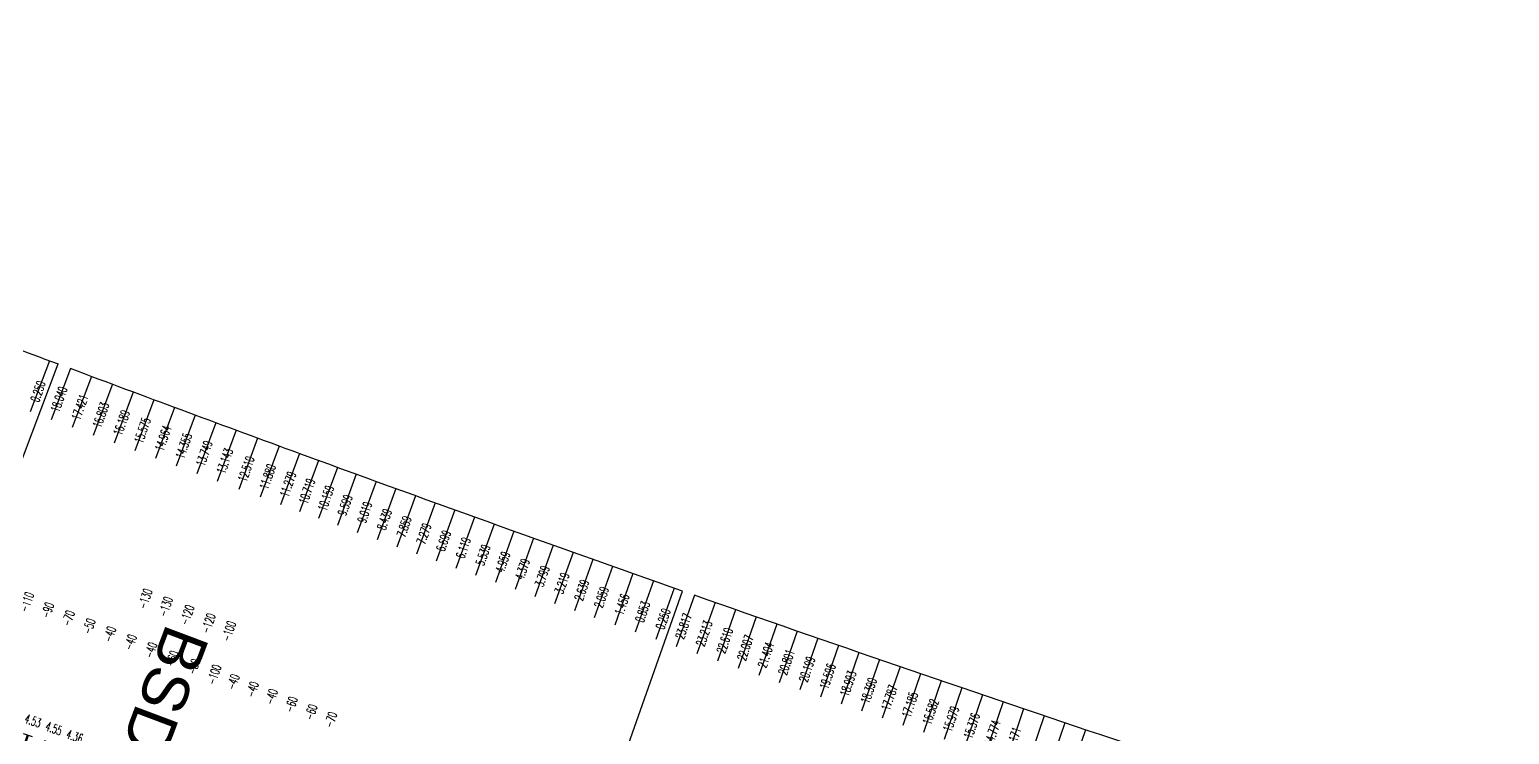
# Model space of a CAD drawing. Header units: millimetres. Extents: x 2688706 to 2690835, y 1254387 to 1255241.
# Drawn here: x 2689221.31 to 2689261.81, y 1254950.56 to 1254969.87 of the extents above; entities that cross this region are included whole.
import ezdxf
from ezdxf.enums import TextEntityAlignment as Align

# ---------------------------------------------------------------- set-up
doc = ezdxf.new("R2010")
doc.units = ezdxf.units.MM
doc.linetypes.add('STRICHLINIE', pattern=[0.75, 0.5, -0.25])
doc.linetypes.add('STRICHPUNKT', pattern=[1, 0.5, -0.25, 0, -0.25])
for name, color, linetype in [('A-GL-0014-_____', 1, 'STRICHPUNKT'), ('BS-TR-B-Weiche-Kurzbezeichnung', 7, 'Continuous'), ('H-GL-0014-_____', 7, 'Continuous'), ('K-GL-0014-_____', 1, 'Continuous'), ('K-SS-0014-_____', 1, 'Continuous'), ('L-GL-0014-_____', 2, 'Continuous'), ('L-HS-0014-_____', 4, 'Continuous'), ('S-OF-0014-_____', 7, 'STRICHLINIE'), ('S-ON-0014-_____', 7, 'Continuous'), ('T-MK-0014-_____', 1, 'Continuous'), ('T-SS-0014-_____', 7, 'Continuous')]:
    doc.layers.add(name, color=color, linetype=linetype)
doc.styles.add('R6', font='simplex.shx', dxfattribs={"width": 0.6})
doc.styles.add('Style-Arial', font='arial.ttf')

# ---------------------------------------------------------------- blocks, each defined once
blk = doc.blocks.new('WeiVlpSchwelleL')
at = {"color": 7}
for p, q in [((-0.4999999999999905, -0.1300000000000073), (-0.4999999999999832, 0.1299999999999694)), ((0.5000000000000135, -0.130000000000005), (0.5000000000000135, 0.1299999999999717))]:
    blk.add_line(p, q, dxfattribs=at)
at = {"color": 0, "linetype": 'ByBlock', "lineweight": -2}
blk.add_line((-0.4999999999999868, -1.183033536314004e-14), (0.5000000000000118, 4.669396854307774e-15), dxfattribs=at)
at = {"style": 'R6', "width": 0.6}
blk.add_attdef('LAENGE', text='', height=0.25, rotation=89.99999999999999, dxfattribs=at).set_placement((-1.229737067022953, 0.007106245459261308, 6e-06), align=Align.MIDDLE)
at = {"style": 'R6', "width": 0.6, "flags": 1}
for tag, p in [('WVP-SKML', (-5, 0, 2e-06)), ('WVP-SKMR', (3, 0, 2e-06))]:
    blk.add_attdef(tag, text='', height=0.25, rotation=180, dxfattribs=at).set_placement(p, align=Align.MIDDLE_CENTER)
at = {"style": 'R6', "width": 0.6}
blk.add_attdef('BEZEICHNUNG', text='', height=0.25, rotation=180, dxfattribs=at).set_placement((-2.249999999999987, -5.373479439185756e-14, 2), align=Align.MIDDLE_LEFT)
at = {"style": 'R6', "width": 0.6, "flags": 1}
blk.add_attdef('VERSCHIEBUNG', text='', height=0.25, rotation=180, dxfattribs=at).set_placement((-1.470197398034461, -5.373479439185758e-14, 2), align=Align.MIDDLE_LEFT)
for tag, p in [('VERKLINKS', (-0.8749999999999833, -5.426408495180606e-14, 2e-06)), ('VERKRECHTS', (0.8611075787621026, -8.736039560677224e-05, 2e-06))]:
    blk.add_attdef(tag, text='', height=0.25, rotation=180, dxfattribs=at).set_placement(p, align=Align.MIDDLE)
at = {"color": 1, "extrusion": (-1, -6.123233995736769e-17, 1.224646799147353e-16), "style": 'R6', "width": 0.6, "flags": 8}
blk.add_attdef('WVP-ANL', text='', height=0.25, rotation=270, dxfattribs=at).set_placement((1.179971919316135e-14, -7.187955122291877e-15, 0.4999999999999868), align=Align.MIDDLE)
at = {"color": 1, "extrusion": (1, -1.608122649676636e-16, 1.224646799147353e-16), "style": 'R6', "width": 0.6, "flags": 8}
blk.add_attdef('WVP-ANR', text='', height=0.25, rotation=270, dxfattribs=at).set_placement((-1.65451836612779e-14, -4.265120563609635e-14, 0.50000000000001), align=Align.MIDDLE)
blk = doc.blocks.new('Weiche-14')
at = {"layer": 'A-GL-0014-_____', "flags": 128}
blk.add_lwpolyline([(226.8845670760209, 22.08774662189512, 0.0004287539484845768), (228.41278, 21.87095, 0.03943044475241132), (364.68931, 13.51426)], format="xyb", dxfattribs=at)
at = {"layer": 'H-GL-0014-_____', "flags": 128}
for points in [[(226.9905461939135, 22.83022113826564, 0.0004287540789182674), (228.5174856030603, 22.61360519367179, 0.03943044475241121), (364.6761292908927, 14.26414417032731)], [(226.7785879581278, 21.3452721055246, 0.0004287538182681213), (228.308074396939, 21.1282948063282, 0.03943044475241123), (364.7024907091066, 12.76437582967276)]]:
    blk.add_lwpolyline(points, format="xyb", dxfattribs=at)
at = {"layer": 'K-GL-0014-_____', "flags": 128}
for points in [[(226.9910407631308, 22.83368601934217, 0.0004287540795273344), (228.5179742292079, 22.61707091790902, 0.03943044475241123), (364.6760677809169, 14.26764362978884)], [(226.778093388911, 21.34180722444808, 0.0004287538176609342), (228.3075857707913, 21.12482908209108, 0.03943044475241122), (364.7025522190824, 12.76087637021112)]]:
    blk.add_lwpolyline(points, format="xyb", dxfattribs=at)
at = {"layer": 'K-SS-0014-_____', "flags": 128}
blk.add_lwpolyline([(364.746817527189, 12.65315321873431, 6.286479537497479e-05), (364.3471971752959, 12.63571830519744, -0.0001375205675698343), (363.947570080402, 12.61845121066631, -0.000132455003419971), (363.547933728003, 12.60140023726052, -0.0001302133433850107), (363.1482884849353, 12.58455895959327, -0.0001295289023798075), (362.7486345501885, 12.56792521426054, -0.0001293222693283407), (362.3489720585771, 12.55149834888546, -0.0001292601075227089), (361.9493011252845, 12.53527816977988, -0.000129241658849145), (361.5496218595963, 12.51926462191473, -0.0001292364523640371), (361.1499343690348, 12.5034576921948, -0.0001292352607481002), (360.7502387605971, 12.48785738019441, -0.0001292352882976189), (360.3505351411243, 12.47246368929271, -0.0001292356853813248), (359.9508236174143, 12.45727662398545, -0.0001292361935939164), (359.5511042962542, 12.44229618906855, -0.0001292367358317356), (359.1513772844297, 12.42752238938944, -0.0001292372876192494), (358.7516426887294, 12.41295522977164, -0.0001292378411691313), (358.3519006159447, 12.39859471499179, -0.0001292383946648343), (357.9521511728702, 12.3844408497728, -0.0001292389469110922), (357.5523944663042, 12.37049363878134, -0.00012923949902701), (357.1526306030481, 12.35675308662741, -0.0001292400488003571), (356.752859689907, 12.34321919786402, -0.0001292405976093645), (356.3530818336888, 12.32989197698733, -0.0001292411463344391), (355.9532971412048, 12.31677142843643, -0.0001292416936437572), (355.55350571927, 12.30385755659306, -0.0001292422382698883), (355.1537076747021, 12.29115036578248, -0.0001292427836005669), (354.7539031143222, 12.27864986027277, -0.000129243327057189), (354.3540921449545, 12.26635604427449, -0.0001292438695197174), (353.9542748734264, 12.25426892194157, -0.0001292444100202597), (353.5544514065682, 12.24238849737104, -0.0001292444100202597)], format="xyb", dxfattribs=at)
at = {"layer": 'L-GL-0014-_____', "lineweight": 70, "const_width": 0.07, "flags": 128}
blk.add_lwpolyline([(354.6752022732924, 12.64607844370899, 0.002889100992607278), (364.7024907091066, 12.76437582967276, 0.03943044475241123)], format="xyb", dxfattribs=at)
at = {"layer": 'L-HS-0014-_____', "lineweight": 70, "const_width": 0.07, "flags": 128}
blk.add_lwpolyline([(376.1616792115963, 14.54222513917853, -0.003315741125960927), (364.6761292868455, 14.26414417025615, -0.001997742609025304), (357.7546167611486, 14.1701463028808, -0.03943044475241121)], format="xyb", dxfattribs=at)
at = {"layer": 'T-MK-0014-_____'}
for p, q in [((380.3540754588889, 25.1146018736143), (380.4082367300983, 23.61558000696225)), ((380.9491997350338, 25.13631168321112), (381.0044040789543, 23.6373278672837)), ((381.5443087604522, 25.15843560138832), (381.6005561503538, 23.65949056199253)), ((382.1394022469923, 25.1809736174334), (382.1966926556403, 23.68206808035745)), ((382.7344799065105, 25.2039257204333), (382.7928133061647, 23.70506041144627)), ((383.3295414508705, 25.22729189927472), (383.388917813286, 23.72846754412622)), ((383.924586591944, 25.25107214264395), (383.9850058883708, 23.75228946706376)), ((384.5196150416103, 25.27526643902636), (384.5810772427934, 23.77652616872409)), ((385.1146265117571, 25.29987477670718), (385.1771315879366, 23.80117763737188)), ((385.7096207142804, 25.3248971437712), (385.7731686351913, 23.82624386107106)), ((386.3045973610834, 25.35033352810239), (386.3691880959559, 23.85172482768436)), ((386.8995561640806, 25.37618391738453), (386.9651896816399, 23.87762052487396)), ((387.4935098476785, 25.40240438383456), (387.5601843862545, 23.90388694786471)), ((365.8066664834276, 24.71287269848186), (365.835330552564, 23.21314659977565)), ((366.3598218072102, 24.72362394809209), (366.3894553902674, 23.22391669307357)), ((366.9327252264434, 24.7351361487931), (366.9633629358578, 23.2354490711793)), ((367.505620809236, 24.74703193592871), (367.5372626312728, 23.24736570803059)), ((368.078508298757, 24.75931130416598), (368.111154219231, 23.25966659828515)), ((368.6513874381821, 24.77197424799999), (368.6850374424581, 23.27235173642842)), ((369.2242579706873, 24.78502076175435), (369.2589120436801, 23.28542111677406)), ((369.7971196394561, 24.7984508395797), (369.8327777656301, 23.29887473346245)), ((370.3699721876724, 24.81226447545567), (370.4066343510422, 23.31271258046268)), ((370.9428153585276, 24.8264616631896), (370.9804815426573, 23.32693465157124)), ((371.515648895214, 24.84104239641692), (371.5543190832179, 23.34154094041238)), ((372.0884725409313, 24.85600666860077), (372.1281467154736, 23.3565314404378)), ((372.6612860388809, 24.87135447303283), (372.7019641821756, 23.37190614492743)), ((373.2340891322713, 24.88708580283288), (373.2757712260823, 23.38766504698897)), ((373.8068815643138, 24.90320065094834), (373.8495675899551, 23.4038081395575)), ((374.40237659925, 24.92036116097159), (374.4461063475155, 23.42099872676276)), ((374.9978595444124, 24.93793619325038), (375.0426329941125, 23.43860456275566)), ((375.5933301112525, 24.95592573926801), (375.6391472406917, 23.45662563900457)), ((376.1616792115963, 14.54222513917853), (375.8402047577834, 24.96350564197667)), ((376.1858277480407, 24.97416737994534), (376.2326833427474, 23.47489937413561)), ((376.7820382140229, 24.99300832091565), (376.8299387852027, 23.49377333757227)), ((377.378235403073, 25.01226481523048), (377.4271809274555, 23.51306358269266)), ((377.9734316103267, 25.03190392825867), (378.0234203334938, 23.5327371171412)), ((378.5686140077187, 25.0519572004211), (378.6196459054659, 23.55282553661957)), ((379.1637823070622, 25.07242462200821), (379.2158573546798, 23.57332883140121)), ((379.7589362201768, 25.0933061831095), (379.8120543924502, 23.59424699155824)), ((357.407710184489, 24.59365222589962), (357.4216534189766, 23.09371703189555)), ((357.7546167611486, 14.1701463028808), (357.6546901418323, 24.59598376710096)), ((358.02146484235, 24.59949912555541), (358.0364838016031, 23.09957431715236)), ((358.6332563455757, 24.60584378656516), (358.6493475901157, 23.10593009843202)), ((359.2430850702029, 24.61260340846168), (359.2602451598731, 23.11270156789926)), ((359.8504576640395, 24.61976781026398), (359.8686822939862, 23.11987852672893)), ((360.4563597756981, 24.62734444608815), (360.4756463686113, 23.12746844210189)), ((361.0598050506401, 24.63531682383998), (361.0801493004287, 23.1354547930183)), ((361.6612861182621, 24.64368678531929), (361.6826845822654, 23.14383942450609)), ((362.2608023959227, 24.65245019161702), (362.2832516304587, 23.15261819040197)), ((362.8588452903421, 24.66161062389184), (362.882342713016, 23.16179467814126)), ((363.4839997528362, 24.67163325341727), (363.508592882019, 23.17183487430193)), ((364.1067319090913, 24.68207123759877), (364.1324164992135, 23.18229115310962)), ((364.7003355628893, 24.69244299643658), (364.7270605686517, 23.19268109064387)), ((365.2535043249292, 24.7024790464822), (365.2811988681656, 23.20273473084872))]:
    blk.add_line(p, q, dxfattribs=at)
at = {"layer": 'T-MK-0014-_____', "flags": 128}
for points in [[(399.6918440531159, 26.03240455648063, -0.006873768237820241), (376.1858277480407, 24.97416737994527, -0.006873768237820241)], [(375.8402047577834, 24.96350564197667, -0.003315741125960843), (364.4928956218339, 24.68877167278401, -0.001890596444653201), (358.0214648423491, 24.59949912555544, -0.001890596444653201)], [(341.9194087841639, 24.58983077800754, 0.003705384886084882), (354.6038473963527, 24.57218131919319, 0.000891228521540874), (357.6546901418323, 24.59598376710096, 0.000891228521540874)]]:
    blk.add_lwpolyline(points, format="xyb", dxfattribs=at)
at = {"layer": 'S-OF-0014-_____'}
ref = blk.add_blockref('WeiVlpSchwelleL', (385.0050444348427, 13.74566400376062), dxfattribs=dict(at, xscale=3.4, rotation=92.9964961471467))
ref.add_attrib('WVP-SKML', '15.416', dxfattribs={"layer": 'T-MK-0014-_____', "height": 0.25, "rotation": 92.9964961471467, "style": 'R6', "width": 0.6}).set_placement((385.6861620252333, 4.977726762982063), align=Align.MIDDLE_CENTER)
ref.add_attrib('WVP-SKMR', '15.376', dxfattribs={"layer": 'T-MK-0014-_____', "height": 0.25, "rotation": 92.9964961471467, "style": 'R6', "width": 0.6}).set_placement((384.5564923623202, 24.376022276845), align=Align.MIDDLE_CENTER)
ref = blk.add_blockref('WeiVlpSchwelleL', (385.6075113425575, 13.78263976306903), dxfattribs=dict(at, xscale=3.399999999999999, rotation=93.04003698745784))
ref.add_attrib('WVP-SKML', '14.811', dxfattribs={"layer": 'T-MK-0014-_____', "height": 0.25, "rotation": 93.04003698745784, "style": 'R6', "width": 0.6}).set_placement((386.2890313450573, 5.02678608098618), align=Align.MIDDLE_CENTER)
ref.add_attrib('WVP-SKMR', '14.774', dxfattribs={"layer": 'T-MK-0014-_____', "height": 0.25, "rotation": 93.04003698745784, "style": 'R6', "width": 0.6}).set_placement((385.1521295574648, 24.400656493106), align=Align.MIDDLE_CENTER)
ref = blk.add_blockref('WeiVlpSchwelleL', (375.3668529563641, 13.18378438655958), dxfattribs=dict(at, xscale=3.8, rotation=92.48284126976283))
ref.add_attrib('WVP-SKMR', '0.853', dxfattribs={"layer": 'T-MK-0014-_____', "height": 0.25, "rotation": 92.48284126976276, "style": 'R6', "width": 0.6}).set_placement((375.0247236142325, 24.03833721495355), align=Align.MIDDLE_CENTER)
ref = blk.add_blockref('WeiVlpSchwelleL', (377.1716890076428, 13.28473482357481), dxfattribs=dict(at, xscale=3.6, rotation=92.52196170646444))
ref.add_attrib('WVP-SKMR', '23.213', dxfattribs={"layer": 'T-MK-0014-_____', "height": 0.25, "rotation": 92.52196170646444, "style": 'R6', "width": 0.6}).set_placement((376.8107785567308, 24.09346733090962), align=Align.MIDDLE_CENTER)
ref = blk.add_blockref('WeiVlpSchwelleL', (377.7747641324281, 13.31890188740755), dxfattribs=dict(at, xscale=3.600000000000001, rotation=92.53369291015218))
ref.add_attrib('WVP-SKMR', '22.610', dxfattribs={"layer": 'T-MK-0014-_____', "height": 0.25, "rotation": 92.53369291015218, "style": 'R6', "width": 0.6}).set_placement((377.4076027177025, 24.11274407570779), align=Align.MIDDLE_CENTER)
ref = blk.add_blockref('WeiVlpSchwelleL', (378.3773320444392, 13.35327029704001), dxfattribs=dict(at, xscale=3.600000000000001, rotation=92.56831552905949))
ref.add_attrib('WVP-SKMR', '22.007', dxfattribs={"layer": 'T-MK-0014-_____', "height": 0.25, "rotation": 92.56831552905949, "style": 'R6', "width": 0.6}).set_placement((378.003424844227, 24.13240384158819), align=Align.MIDDLE_CENTER)
ref = blk.add_blockref('WeiVlpSchwelleL', (378.9798923426015, 13.38785601478702), dxfattribs=dict(at, xscale=3.600000000000001, rotation=92.60361343897875))
ref.add_attrib('WVP-SKMR', '21.404', dxfattribs={"layer": 'T-MK-0014-_____', "height": 0.25, "rotation": 92.60361343897875, "style": 'R6', "width": 0.6}).set_placement((378.5992331463671, 24.15247820214018), align=Align.MIDDLE_CENTER)
ref = blk.add_blockref('WeiVlpSchwelleL', (379.5824448808901, 13.42265903571814), dxfattribs=dict(at, xscale=3.600000000000001, rotation=92.63959950033531))
ref.add_attrib('WVP-SKML', '20.858', dxfattribs={"layer": 'T-MK-0014-_____', "height": 0.25, "rotation": 92.63959950033531, "style": 'R6', "width": 0.6}).set_placement((380.260281749943, 4.536886634301613), align=Align.MIDDLE_CENTER)
ref.add_attrib('WVP-SKMR', '20.801', dxfattribs={"layer": 'T-MK-0014-_____', "height": 0.25, "rotation": 92.63959950033531, "style": 'R6', "width": 0.6}).set_placement((379.1950273356328, 24.17296714764401), align=Align.MIDDLE_CENTER)
ref = blk.add_blockref('WeiVlpSchwelleL', (380.1849895132417, 13.4576793548033), dxfattribs=dict(at, xscale=3.6, rotation=92.67628648304637))
ref.add_attrib('WVP-SKML', '20.253', dxfattribs={"layer": 'T-MK-0014-_____', "height": 0.25, "rotation": 92.67628648304637, "style": 'R6', "width": 0.6}).set_placement((380.8631623444067, 4.58580720525261), align=Align.MIDDLE_CENTER)
ref.add_attrib('WVP-SKMR', '20.199', dxfattribs={"layer": 'T-MK-0014-_____', "height": 0.25, "rotation": 92.67628648304637, "style": 'R6', "width": 0.6}).set_placement((379.7908071235409, 24.19387066817875), align=Align.MIDDLE_CENTER)
ref = blk.add_blockref('WeiVlpSchwelleL', (380.7875260936376, 13.49291696691085), dxfattribs=dict(at, xscale=3.6, rotation=92.71368704366415))
ref.add_attrib('WVP-SKML', '19.648', dxfattribs={"layer": 'T-MK-0014-_____', "height": 0.25, "rotation": 92.71368704366415, "style": 'R6', "width": 0.6}).set_placement((381.4660416877282, 4.634743192669675), align=Align.MIDDLE_CENTER)
ref.add_attrib('WVP-SKMR', '19.596', dxfattribs={"layer": 'T-MK-0014-_____', "height": 0.25, "rotation": 92.71368704366415, "style": 'R6', "width": 0.6}).set_placement((380.3865722216145, 24.21518875362307), align=Align.MIDDLE_CENTER)
ref = blk.add_blockref('WeiVlpSchwelleL', (381.3900544760329, 13.52837186680421), dxfattribs=dict(at, xscale=3.4, rotation=92.75181369360133))
ref.add_attrib('WVP-SKML', '19.044', dxfattribs={"layer": 'T-MK-0014-_____', "height": 0.25, "rotation": 92.75181369360133, "style": 'R6', "width": 0.6}).set_placement((382.0689197794921, 4.68369459652598), align=Align.MIDDLE_CENTER)
ref.add_attrib('WVP-SKMR', '18.993', dxfattribs={"layer": 'T-MK-0014-_____', "height": 0.25, "rotation": 92.75181369360133, "style": 'R6', "width": 0.6}).set_placement((380.9823223413861, 24.23692139365467), align=Align.MIDDLE_CENTER)
ref = blk.add_blockref('WeiVlpSchwelleL', (381.9925745143851, 13.56404404914701), dxfattribs=dict(at, xscale=3.4, rotation=92.79067877073369))
ref.add_attrib('WVP-SKML', '18.439', dxfattribs={"layer": 'T-MK-0014-_____', "height": 0.25, "rotation": 92.79067877073369, "style": 'R6', "width": 0.6}).set_placement((382.6717966192839, 4.732661416780263), align=Align.MIDDLE_CENTER)
ref.add_attrib('WVP-SKMR', '18.390', dxfattribs={"layer": 'T-MK-0014-_____', "height": 0.25, "rotation": 92.79067877073369, "style": 'R6', "width": 0.6}).set_placement((381.5780571943932, 24.25906857775085), align=Align.MIDDLE_CENTER)
ref = blk.add_blockref('WeiVlpSchwelleL', (382.5950860626872, 13.59993350850516), dxfattribs=dict(at, xscale=3.4, rotation=92.83029440929694))
ref.add_attrib('WVP-SKML', '17.834', dxfattribs={"layer": 'T-MK-0014-_____', "height": 0.25, "rotation": 92.83029440929694, "style": 'R6', "width": 0.6}).set_placement((383.2746722067507, 4.781643653407256), align=Align.MIDDLE_CENTER)
ref.add_attrib('WVP-SKMR', '17.787', dxfattribs={"layer": 'T-MK-0014-_____', "height": 0.25, "rotation": 92.83029440929694, "style": 'R6', "width": 0.6}).set_placement((382.1737764921811, 24.28163029518783), align=Align.MIDDLE_CENTER)
ref = blk.add_blockref('WeiVlpSchwelleL', (383.1975889748936, 13.63604023933561), dxfattribs=dict(at, xscale=3.4, rotation=92.87067250306342))
ref.add_attrib('WVP-SKML', '17.230', dxfattribs={"layer": 'T-MK-0014-_____', "height": 0.25, "rotation": 92.87067250306342, "style": 'R6', "width": 0.6}).set_placement((383.8775465414563, 4.830641306371122), align=Align.MIDDLE_CENTER)
ref.add_attrib('WVP-SKMR', '17.185', dxfattribs={"layer": 'T-MK-0014-_____', "height": 0.25, "rotation": 92.87067250306342, "style": 'R6', "width": 0.6}).set_placement((382.769479946303, 24.30460653504108), align=Align.MIDDLE_CENTER)
ref = blk.add_blockref('WeiVlpSchwelleL', (383.8000831050057, 13.67236423599945), dxfattribs=dict(at, xscale=3.4, rotation=92.91182467460328))
ref.add_attrib('WVP-SKML', '16.625', dxfattribs={"layer": 'T-MK-0014-_____', "height": 0.25, "rotation": 92.91182467460321, "style": 'R6', "width": 0.6}).set_placement((384.4804196230488, 4.879654375643049), align=Align.MIDDLE_CENTER)
ref.add_attrib('WVP-SKMR', '16.582', dxfattribs={"layer": 'T-MK-0014-_____', "height": 0.25, "rotation": 92.91182467460321, "style": 'R6', "width": 0.6}).set_placement((383.3651672683199, 24.32799728618562), align=Align.MIDDLE_CENTER)
ref = blk.add_blockref('WeiVlpSchwelleL', (384.4025683069859, 13.70890549275447), dxfattribs=dict(at, xscale=3.4, rotation=92.95376223446041))
ref.add_attrib('WVP-SKML', '16.020', dxfattribs={"layer": 'T-MK-0014-_____', "height": 0.25, "rotation": 92.95376223446041, "style": 'R6', "width": 0.6}).set_placement((385.0832914510916, 4.928682861190842), align=Align.MIDDLE_CENTER)
ref.add_attrib('WVP-SKMR', '15.979', dxfattribs={"layer": 'T-MK-0014-_____', "height": 0.25, "rotation": 92.95376223446041, "style": 'R6', "width": 0.6}).set_placement((383.9608381698001, 24.35180253729584), align=Align.MIDDLE_CENTER)
ref = blk.add_blockref('WeiVlpSchwelleL', (369.5299609329927, 12.8762214021927), dxfattribs=dict(at, xscale=4, rotation=92.49911532249291))
ref.add_attrib('WVP-SKMR', '6.699', dxfattribs={"layer": 'T-MK-0014-_____', "height": 0.25, "rotation": 92.49911532249291, "style": 'R6', "width": 0.6}).set_placement((369.245050414483, 23.88526097476617), align=Align.MIDDLE_CENTER)
ref = blk.add_blockref('WeiVlpSchwelleL', (370.1090450396701, 12.90502527257564), dxfattribs=dict(at, xscale=3.999999999999999, rotation=92.49550918353681))
ref.add_attrib('WVP-SKMR', '6.119', dxfattribs={"layer": 'T-MK-0014-_____', "height": 0.25, "rotation": 92.49550918353681, "style": 'R6', "width": 0.6}).set_placement((369.8185145151605, 23.89870517590935), align=Align.MIDDLE_CENTER)
ref = blk.add_blockref('WeiVlpSchwelleL', (370.6881097565835, 12.93421652847417), dxfattribs=dict(at, xscale=4, rotation=92.49142690337305))
ref.add_attrib('WVP-SKMR', '5.539', dxfattribs={"layer": 'T-MK-0014-_____', "height": 0.25, "rotation": 92.49142690337305, "style": 'R6', "width": 0.6}).set_placement((370.3919694856942, 23.91253333845988), align=Align.MIDDLE_CENTER)
ref = blk.add_blockref('WeiVlpSchwelleL', (371.2671548245876, 12.96379515683657), dxfattribs=dict(at, xscale=4, rotation=92.48685341062271))
ref.add_attrib('WVP-SKMR', '4.959', dxfattribs={"layer": 'T-MK-0014-_____', "height": 0.25, "rotation": 92.48685341062271, "style": 'R6', "width": 0.6}).set_placement((370.9654150690055, 23.92674545621859), align=Align.MIDDLE_CENTER)
ref = blk.add_blockref('WeiVlpSchwelleL', (371.8461799845431, 12.99376114443726), dxfattribs=dict(at, xscale=3.999999999999999, rotation=92.48177299120547))
ref.add_attrib('WVP-SKMR', '4.379', dxfattribs={"layer": 'T-MK-0014-_____', "height": 0.25, "rotation": 92.48177299120547, "style": 'R6', "width": 0.6}).set_placement((371.5388510080164, 23.9413415228142), align=Align.MIDDLE_CENTER)
ref = blk.add_blockref('WeiVlpSchwelleL', (372.4251849773228, 13.02411447787762), dxfattribs=dict(at, xscale=4, rotation=92.47616925372488))
ref.add_attrib('WVP-SKMR', '3.799', dxfattribs={"layer": 'T-MK-0014-_____', "height": 0.25, "rotation": 92.47616925372488, "style": 'R6', "width": 0.6}).set_placement((372.1122770456567, 23.95632153170299), align=Align.MIDDLE_CENTER)
ref = blk.add_blockref('WeiVlpSchwelleL', (373.0041695438053, 13.05485514358548), dxfattribs=dict(at, xscale=3.799999999999999, rotation=92.47002509259556))
ref.add_attrib('WVP-SKMR', '3.219', dxfattribs={"layer": 'T-MK-0014-_____', "height": 0.25, "rotation": 92.47002509259556, "style": 'R6', "width": 0.6}).set_placement((372.6856929248577, 23.97168547616959), align=Align.MIDDLE_CENTER)
ref = blk.add_blockref('WeiVlpSchwelleL', (373.5831334248816, 13.0859831278155), dxfattribs=dict(at, xscale=3.799999999999999, rotation=92.46332264875146))
ref.add_attrib('WVP-SKMR', '2.639', dxfattribs={"layer": 'T-MK-0014-_____', "height": 0.25, "rotation": 92.46332264875146, "style": 'R6', "width": 0.6}).set_placement((373.2590983885579, 23.98743334932654), align=Align.MIDDLE_CENTER)
ref = blk.add_blockref('WeiVlpSchwelleL', (374.162077454754, 13.1174849160638), dxfattribs=dict(at, xscale=3.8, rotation=92.45606483351082))
ref.add_attrib('WVP-SKMR', '2.059', dxfattribs={"layer": 'T-MK-0014-_____', "height": 0.25, "rotation": 92.45606483351082, "style": 'R6', "width": 0.6}).set_placement((373.8324931796986, 24.00356514411384), align=Align.MIDDLE_CENTER)
ref = blk.add_blockref('WeiVlpSchwelleL', (374.7644685759411, 13.15052591379168), dxfattribs=dict(at, xscale=3.8, rotation=92.46936683923893))
ref.add_attrib('WVP-SKMR', '1.456', dxfattribs={"layer": 'T-MK-0014-_____', "height": 0.25, "rotation": 92.46936683923893, "style": 'R6', "width": 0.6}).set_placement((374.4286144482093, 24.02074370044629), align=Align.MIDDLE_CENTER)
at = {"layer": 'S-ON-0014-_____'}
ref = blk.add_blockref('WeiVlpSchwelleL', (386.2094705330285, 13.81979219139782), dxfattribs=dict(at, xscale=3.4, rotation=93.05811867969892))
ref.add_attrib('BEZEICHNUNG', '6859', dxfattribs={"layer": 'T-SS-0014-_____', "height": 0.25, "rotation": 93.05811867969892, "style": 'R6', "width": 0.6}).set_placement((386.3742950915411, 10.73463329761763), align=Align.MIDDLE_LEFT)
ref.add_attrib('WVP-SKML', '14.207', dxfattribs={"layer": 'T-MK-0014-_____', "height": 0.25, "rotation": 93.05811867969892, "style": 'R6', "width": 0.6}).set_placement((386.8909023842137, 5.07577964233455), align=Align.MIDDLE_CENTER)
ref.add_attrib('WVP-SKMR', '14.171', dxfattribs={"layer": 'T-MK-0014-_____', "height": 0.25, "rotation": 93.05811867969892, "style": 'R6', "width": 0.6}).set_placement((385.747749466827, 24.42570517415111), align=Align.MIDDLE_CENTER)
ref = blk.add_blockref('WeiVlpSchwelleL', (375.9697288184648, 13.21730068673133), dxfattribs=dict(at, xscale=3.8, rotation=92.51820649659217))
ref.add_attrib('WVP-SKMR', '0.250', dxfattribs={"layer": 'T-MK-0014-_____', "height": 0.25, "rotation": 92.51820649659217, "style": 'R6', "width": 0.6}).set_placement((375.620820388916, 24.05634567910995), align=Align.MIDDLE_CENTER)
ref = blk.add_blockref('WeiVlpSchwelleL', (376.568606539135, 13.25078577348881), dxfattribs=dict(at, xscale=3.8, rotation=92.51037231742782))
ref.add_attrib('WVP-SKMR', '23.817', dxfattribs={"layer": 'T-MK-0014-_____', "height": 0.25, "rotation": 92.51037231742782, "style": 'R6', "width": 0.6}).set_placement((376.2139411048647, 24.07460657645951), align=Align.MIDDLE_CENTER)
at = {"layer": 'S-ON-0014-_____', "color": 6, "lineweight": 50}
ref = blk.add_blockref('WeiVlpSchwelleL', (357.5651538757126, 12.42096561163225), dxfattribs=dict(at, xscale=4.5, rotation=91.98446014113715))
ref.add_attrib('WVP-SKMR', '0.250', dxfattribs={"layer": 'T-MK-0014-_____', "height": 0.25, "rotation": 91.98446014113715, "style": 'R6', "width": 0.6}).set_placement((357.4160761251815, 23.69369110949718), align=Align.MIDDLE_CENTER)
ref = blk.add_blockref('WeiVlpSchwelleL', (358.1872315958278, 12.44277065761473), dxfattribs=dict(at, xscale=4.5, rotation=92.03055524033377))
ref.add_attrib('WVP-SKMR', '18.040', dxfattribs={"layer": 'T-MK-0014-_____', "height": 0.25, "rotation": 92.03055524033373, "style": 'R6', "width": 0.6}).set_placement((358.0304762179019, 23.69954424051358), align=Align.MIDDLE_CENTER)
ref = blk.add_blockref('WeiVlpSchwelleL', (358.8076553537274, 12.45501026450606), dxfattribs=dict(at, xscale=4.52, rotation=92.07650195784588))
ref.add_attrib('WVP-SKMR', '17.421', dxfattribs={"layer": 'T-MK-0014-_____', "height": 0.25, "rotation": 92.07650195784586, "style": 'R6', "width": 0.6}).set_placement((358.6429110922996, 23.70589557368527), align=Align.MIDDLE_CENTER)
ref = blk.add_blockref('WeiVlpSchwelleL', (359.4251527440318, 12.49265647696209), dxfattribs=dict(at, xscale=4.49, rotation=92.12230026281739))
ref.add_attrib('VERKLINKS', '-110', dxfattribs={"layer": 'T-SS-0014-_____', "height": 0.25, "rotation": 92.1223002628174, "style": 'R6', "width": 0.6}).set_placement((359.2143536785221, 18.18099977068437), align=Align.MIDDLE)
ref.add_attrib('WVP-SKMR', '16.803', dxfattribs={"layer": 'T-MK-0014-_____', "height": 0.25, "rotation": 92.1223002628174, "style": 'R6', "width": 0.6}).set_placement((359.253381124005, 23.71266230412423), align=Align.MIDDLE_CENTER)
ref = blk.add_blockref('WeiVlpSchwelleL', (360.0410555845049, 12.50571913953945), dxfattribs=dict(at, xscale=4.51, rotation=92.16791316091683))
ref.add_attrib('VERKLINKS', '-90', dxfattribs={"layer": 'T-SS-0014-_____', "height": 0.25, "rotation": 92.16791316091685, "style": 'R6', "width": 0.6}).set_placement((359.8262161930879, 18.18099977068437), align=Align.MIDDLE)
ref.add_attrib('WVP-SKMR', '16.189', dxfattribs={"layer": 'T-MK-0014-_____', "height": 0.25, "rotation": 92.16791316091685, "style": 'R6', "width": 0.6}).set_placement((359.8613924420076, 23.71983424014295), align=Align.MIDDLE_CENTER)
ref = blk.add_blockref('WeiVlpSchwelleL', (360.6554569730403, 12.51921448657789), dxfattribs=dict(at, xscale=4.53, rotation=92.21341472648243))
ref.add_attrib('LAENGE', '4.53', dxfattribs={"layer": 'T-SS-0014-_____', "height": 0.25, "rotation": 2.213414726482386, "style": 'R6', "oblique": 359.9999999999999, "width": 0.6}).set_placement((360.5517828983182, 15.20155485398732), align=Align.MIDDLE)
ref.add_attrib('VERKLINKS', '-70', dxfattribs={"layer": 'T-SS-0014-_____', "height": 0.25, "rotation": 92.21341472648245, "style": 'R6', "width": 0.6}).set_placement((360.4366255533828, 18.18099977068437), align=Align.MIDDLE)
ref.add_attrib('WVP-SKMR', '15.575', dxfattribs={"layer": 'T-MK-0014-_____', "height": 0.25, "rotation": 92.21341472648245, "style": 'R6', "width": 0.6}).set_placement((360.467931731446, 23.72741884369639), align=Align.MIDDLE_CENTER)
ref = blk.add_blockref('WeiVlpSchwelleL', (361.2673574092509, 12.53309953564566), dxfattribs=dict(at, xscale=4.55, rotation=92.25873114355083))
ref.add_attrib('LAENGE', '4.55', dxfattribs={"layer": 'T-SS-0014-_____', "height": 0.25, "rotation": 2.258731143550747, "style": 'R6', "oblique": 359.9999999999999, "width": 0.6}).set_placement((361.1617890925876, 15.20959570314699), align=Align.MIDDLE)
ref.add_attrib('VERKLINKS', '-50', dxfattribs={"layer": 'T-SS-0014-_____', "height": 0.25, "rotation": 92.25873114355083, "style": 'R6', "width": 0.6}).set_placement((361.04458880314, 18.18099977068437), align=Align.MIDDLE)
ref.add_attrib('WVP-SKMR', '14.964', dxfattribs={"layer": 'T-MK-0014-_____', "height": 0.25, "rotation": 92.25873114355083, "style": 'R6', "width": 0.6}).set_placement((361.0720116005132, 23.73539960534697), align=Align.MIDDLE_CENTER)
ref = blk.add_blockref('WeiVlpSchwelleL', (361.8770552309592, 12.55238442206602), dxfattribs=dict(at, xscale=4.36, rotation=92.30390072425085))
ref.add_attrib('LAENGE', '4.36', dxfattribs={"layer": 'T-SS-0014-_____', "height": 0.25, "rotation": 2.303900724250765, "style": 'R6', "oblique": 359.9999999999999, "width": 0.6}).set_placement((361.7698097329207, 15.21803845756335), align=Align.MIDDLE)
ref.add_attrib('VERKLINKS', '-40', dxfattribs={"layer": 'T-SS-0014-_____', "height": 0.25, "rotation": 92.30390072425085, "style": 'R6', "width": 0.6}).set_placement((361.650602867565, 18.18099977068437), align=Align.MIDDLE)
ref.add_attrib('WVP-SKMR', '14.355', dxfattribs={"layer": 'T-MK-0014-_____', "height": 0.25, "rotation": 92.30390072425085, "style": 'R6', "width": 0.6}).set_placement((361.6741251966641, 23.74377836883137), align=Align.MIDDLE_CENTER)
ref = blk.add_blockref('WeiVlpSchwelleL', (362.487202420813, 12.51211860041492), dxfattribs=dict(at, xscale=4.23, rotation=92.34893231518453))
ref.add_attrib('VERKLINKS', '-40', dxfattribs={"layer": 'T-SS-0014-_____', "height": 0.25, "rotation": 92.34893231518446, "style": 'R6', "width": 0.6}).set_placement((362.2546672609092, 18.18099977068437), align=Align.MIDDLE)
ref.add_attrib('VERKRECHTS', '-130', dxfattribs={"layer": 'T-SS-0014-_____', "height": 0.25, "rotation": 92.34893231518446, "style": 'R6', "width": 0.6}).set_placement((362.2030468488869, 19.43943304088825), align=Align.MIDDLE)
ref.add_attrib('WVP-SKMR', '13.749', dxfattribs={"layer": 'T-MK-0014-_____', "height": 0.25, "rotation": 92.34893231518446, "style": 'R6', "width": 0.6}).set_placement((362.2742719366443, 23.75255099088799), align=Align.MIDDLE_CENTER)
ref = blk.add_blockref('WeiVlpSchwelleL', (363.0932182929511, 12.53721528662815), dxfattribs=dict(at, xscale=4.230000000000002, rotation=92.39390883093003))
ref.add_attrib('VERKLINKS', '-40', dxfattribs={"layer": 'T-SS-0014-_____', "height": 0.25, "rotation": 92.39390883093004, "style": 'R6', "width": 0.6}).set_placement((362.8572746857526, 18.18099977068437), align=Align.MIDDLE)
ref.add_attrib('VERKRECHTS', '-130', dxfattribs={"layer": 'T-SS-0014-_____', "height": 0.25, "rotation": 92.39390883093004, "style": 'R6', "width": 0.6}).set_placement((362.8046647241162, 19.43943304088824), align=Align.MIDDLE)
ref.add_attrib('WVP-SKMR', '13.143', dxfattribs={"layer": 'T-MK-0014-_____', "height": 0.25, "rotation": 92.39390883093004, "style": 'R6', "width": 0.6}).set_placement((362.8729437439465, 23.76172105644149), align=Align.MIDDLE_CENTER)
ref = blk.add_blockref('WeiVlpSchwelleL', (363.7260522731908, 12.57894642456841), dxfattribs=dict(at, xscale=4.22, rotation=92.44136722916308))
ref.add_attrib('VERKLINKS', '-60', dxfattribs={"layer": 'T-SS-0014-_____', "height": 0.25, "rotation": 92.44136722916308, "style": 'R6', "width": 0.6}).set_placement((363.4872047922348, 18.18099977068437), align=Align.MIDDLE)
ref.add_attrib('VERKRECHTS', '-120', dxfattribs={"layer": 'T-SS-0014-_____', "height": 0.25, "rotation": 92.44136722916308, "style": 'R6', "width": 0.6}).set_placement((363.4335506054628, 19.43943304088823), align=Align.MIDDLE)
ref.add_attrib('WVP-SKMR', '12.510', dxfattribs={"layer": 'T-MK-0014-_____', "height": 0.25, "rotation": 92.44136722916308, "style": 'R6', "width": 0.6}).set_placement((363.4987556303458, 23.77175422594807), align=Align.MIDDLE_CENTER)
ref = blk.add_blockref('WeiVlpSchwelleL', (364.3570632202586, 12.61613082962557), dxfattribs=dict(at, xscale=4.2, rotation=92.50503530066761))
ref.add_attrib('VERKLINKS', '-80', dxfattribs={"layer": 'T-SS-0014-_____', "height": 0.25, "rotation": 92.50503530066761, "style": 'R6', "width": 0.6}).set_placement((364.1136058059589, 18.18099977068437), align=Align.MIDDLE)
ref.add_attrib('VERKRECHTS', '-120', dxfattribs={"layer": 'T-SS-0014-_____', "height": 0.25, "rotation": 92.50503530066761, "style": 'R6', "width": 0.6}).set_placement((364.0585506171884, 19.43943304088822), align=Align.MIDDLE)
ref.add_attrib('WVP-SKMR', '11.880', dxfattribs={"layer": 'T-MK-0014-_____', "height": 0.25, "rotation": 92.50503530066761, "style": 'R6', "width": 0.6}).set_placement((364.1221426631646, 23.78220318690528), align=Align.MIDDLE_CENTER)
ref = blk.add_blockref('WeiVlpSchwelleL', (364.9565422778095, 12.66237892682949), dxfattribs=dict(at, xscale=4.2, rotation=92.51243278203084))
ref.add_attrib('VERKLINKS', '-100', dxfattribs={"layer": 'T-SS-0014-_____', "height": 0.25, "rotation": 92.51243278203084, "style": 'R6', "width": 0.6}).set_placement((364.7143942920633, 18.18099977068437), align=Align.MIDDLE)
ref.add_attrib('VERKRECHTS', '-100', dxfattribs={"layer": 'T-SS-0014-_____', "height": 0.25, "rotation": 92.51243278203084, "style": 'R6', "width": 0.6}).set_placement((364.6591763145654, 19.43943304088821), align=Align.MIDDLE)
ref.add_attrib('WVP-SKMR', '11.279', dxfattribs={"layer": 'T-MK-0014-_____', "height": 0.25, "rotation": 92.51243278203084, "style": 'R6', "width": 0.6}).set_placement((364.7163705663467, 23.79258585296095), align=Align.MIDDLE_CENTER)
ref = blk.add_blockref('WeiVlpSchwelleL', (365.5149206759032, 12.70720993910079), dxfattribs=dict(at, xscale=4.16, rotation=92.51213904055777))
ref.add_attrib('VERKLINKS', '-40', dxfattribs={"layer": 'T-SS-0014-_____', "height": 0.25, "rotation": 92.51213904055777, "style": 'R6', "width": 0.6}).set_placement((365.2747679178837, 18.18099977068437), align=Align.MIDDLE)
ref.add_attrib('WVP-SKMR', '10.719', dxfattribs={"layer": 'T-MK-0014-_____', "height": 0.25, "rotation": 92.51213904055777, "style": 'R6', "width": 0.6}).set_placement((365.270121050871, 23.80263245710211), align=Align.MIDDLE_CENTER)
ref = blk.add_blockref('WeiVlpSchwelleL', (366.0741597603458, 12.73242140274804), dxfattribs=dict(at, xscale=4.16, rotation=92.51149485385709))
ref.add_attrib('VERKLINKS', '-40', dxfattribs={"layer": 'T-SS-0014-_____', "height": 0.25, "rotation": 92.51149485385709, "style": 'R6', "width": 0.6}).set_placement((365.8351744875174, 18.18099977068437), align=Align.MIDDLE)
ref.add_attrib('WVP-SKMR', '10.159', dxfattribs={"layer": 'T-MK-0014-_____', "height": 0.25, "rotation": 92.51149485385709, "style": 'R6', "width": 0.6}).set_placement((365.8238649249095, 23.81303703925814), align=Align.MIDDLE_CENTER)
ref = blk.add_blockref('WeiVlpSchwelleL', (366.633382577815, 12.7579940820699), dxfattribs=dict(at, xscale=4.16, rotation=92.51049034492544))
ref.add_attrib('VERKLINKS', '-40', dxfattribs={"layer": 'T-SS-0014-_____', "height": 0.25, "rotation": 92.51049034492544, "style": 'R6', "width": 0.6}).set_placement((366.3956142314854, 18.18099977068437), align=Align.MIDDLE)
ref.add_attrib('WVP-SKMR', '9.599', dxfattribs={"layer": 'T-MK-0014-_____', "height": 0.25, "rotation": 92.51049034492544, "style": 'R6', "width": 0.6}).set_placement((366.3776019570445, 23.82379959508098), align=Align.MIDDLE_CENTER)
ref = blk.add_blockref('WeiVlpSchwelleL', (367.2121224714227, 12.79485127016141), dxfattribs=dict(at, xscale=4.140000000000001, rotation=92.50905916601965))
ref.add_attrib('VERKLINKS', '-60', dxfattribs={"layer": 'T-SS-0014-_____', "height": 0.25, "rotation": 92.50905916601965, "style": 'R6', "width": 0.6}).set_placement((366.9761049037398, 18.18099977068437), align=Align.MIDDLE)
ref.add_attrib('WVP-SKMR', '9.019', dxfattribs={"layer": 'T-MK-0014-_____', "height": 0.25, "rotation": 92.50905916601965, "style": 'R6', "width": 0.6}).set_placement((366.951107852092, 23.83532390222482), align=Align.MIDDLE_CENTER)
ref = blk.add_blockref('WeiVlpSchwelleL', (367.791282508294, 12.82210551360118), dxfattribs=dict(at, xscale=4.14, rotation=92.50721863446536))
ref.add_attrib('VERKLINKS', '-60', dxfattribs={"layer": 'T-SS-0014-_____', "height": 0.25, "rotation": 92.50721863446536, "style": 'R6', "width": 0.6}).set_placement((367.5566316799116, 18.18099977068437), align=Align.MIDDLE)
ref.add_attrib('WVP-SKMR', '8.439', dxfattribs={"layer": 'T-MK-0014-_____', "height": 0.25, "rotation": 92.50721863446536, "style": 'R6', "width": 0.6}).set_placement((367.5246059024581, 23.84723219918984), align=Align.MIDDLE_CENTER)
ref = blk.add_blockref('WeiVlpSchwelleL', (368.3702058835889, 12.85474242487293), dxfattribs=dict(at, xscale=4.13, rotation=92.50495644186454))
ref.add_attrib('VERKLINKS', '-70', dxfattribs={"layer": 'T-SS-0014-_____', "height": 0.25, "rotation": 92.50495644186454, "style": 'R6', "width": 0.6}).set_placement((368.1371948311851, 18.18099977068437), align=Align.MIDDLE)
ref.add_attrib('WVP-SKMR', '7.859', dxfattribs={"layer": 'T-MK-0014-_____', "height": 0.25, "rotation": 92.50495644186454, "style": 'R6', "width": 0.6}).set_placement((368.0980958510414, 23.85952448063748), align=Align.MIDDLE_CENTER)
at = {"layer": 'S-ON-0014-_____'}
ref = blk.add_blockref('WeiVlpSchwelleL', (368.9508576957076, 12.8478049302044), dxfattribs=dict(at, xscale=4, rotation=92.50225978142038))
ref.add_attrib('WVP-SKMR', '7.279', dxfattribs={"layer": 'T-MK-0014-_____', "height": 0.25, "rotation": 92.50225978142038, "style": 'R6', "width": 0.6}).set_placement((368.6715774407477, 23.87220074105704), align=Align.MIDDLE_CENTER)

msp = doc.modelspace()

# ---------------------------------------------------------------- block references
at = {"extrusion": (0.01856783197081398, 0.078322802670633, 0.9967551224838128), "rotation": 172.1538819283246}
msp.add_blockref('Weiche-14', (-2326851.235015703, -1835463.384711666, 148676.4978498291), dxfattribs=at)

# ---------------------------------------------------------------- texts
at = {"layer": 'BS-TR-B-Weiche-Kurzbezeichnung', "lineweight": 50, "style": 'Style-Arial'}
msp.add_text('BSD 15 EW VI 900 1:16 L', height=1.25, rotation=249.37601478955, dxfattribs=at).set_placement((2689225.06889602, 1254953.63640242, 454.21639206094))

doc.saveas('drawing.dxf')
